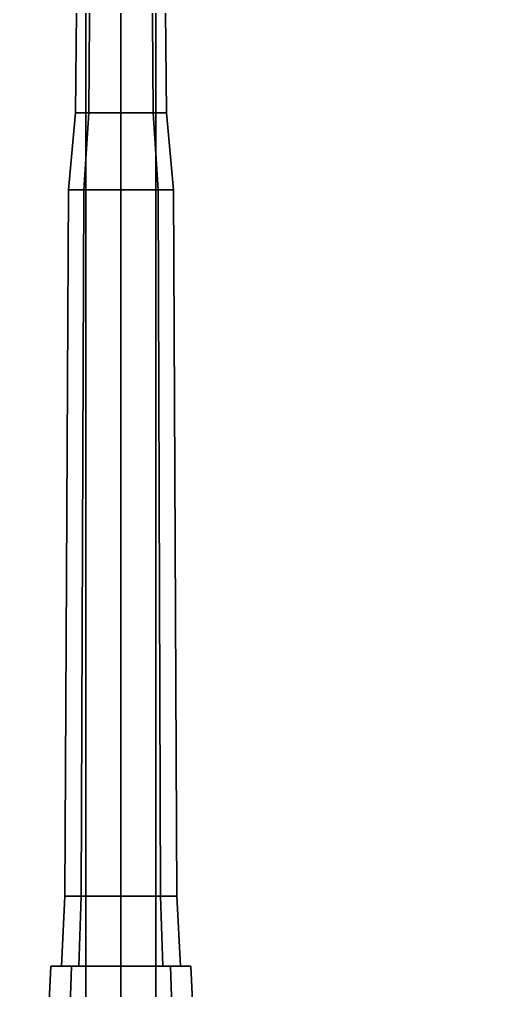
# Model space of a CAD drawing. Header units: millimetres. Extents: x -1.3 to 1.3, y -3.1 to 16.4.
# Drawn here: x -0.145 to 0.552, y 0.985 to 2.374 of the extents above; entities that cross this region are included whole.
import ezdxf

# ---------------------------------------------------------------- set-up
doc = ezdxf.new("R2010")
doc.units = ezdxf.units.MM
doc.layers.add('gun', color=1, linetype='Continuous')
doc.layers.add('sleeve', color=5, linetype='Continuous')

msp = doc.modelspace()

# ---------------------------------------------------------------- linework, layer by layer
for points in [[(-0.05, 0.9318, 1.7311), (-0.05, 2.73, 1.62), (-0.82, 2.771, 1.515), (-0.94, 0.95, 1.63)], [(0.94, 0.95, 1.63), (0.82, 2.771, 1.515), (0.05, 2.73, 1.62), (0.05, 0.9318, 1.7311)], [(0.05, 0.9318, 1.7311), (0.05, 2.73, 1.62), (-0.05, 2.73, 1.62), (-0.05, 0.9318, 1.7311)], [(0.82, 2.59, 0.45), (0.82, -2.5, 0.45), (-0.82, -2.5, 0.45), (-0.82, 2.59, 0.45)]]:
    msp.add_3dface(points)
at = {"layer": 'gun'}
for points in [[(-0.0389, 3.26, 2.5289), (-0.055, 3.26, 2.49), (-0.065, 2.24, 2.49), (-0.046, 2.24, 2.536)], [(-0.055, 3.26, 2.49), (-0.0389, 3.26, 2.4511), (-0.046, 2.24, 2.444), (-0.065, 2.24, 2.49)], [(0, 3.26, 2.545), (-0.0389, 3.26, 2.5289), (-0.046, 2.24, 2.536), (0, 2.24, 2.555)], [(-0.0389, 3.26, 2.4511), (0, 3.26, 2.435), (0, 2.24, 2.425), (-0.046, 2.24, 2.444)], [(0.0389, 3.26, 2.5289), (0, 3.26, 2.545), (0, 2.24, 2.555), (0.046, 2.24, 2.536)], [(0, 3.26, 2.435), (0.0389, 3.26, 2.4511), (0.046, 2.24, 2.444), (0, 2.24, 2.425)], [(0.055, 3.26, 2.49), (0.0389, 3.26, 2.5289), (0.046, 2.24, 2.536), (0.065, 2.24, 2.49)], [(0.0389, 3.26, 2.4511), (0.055, 3.26, 2.49), (0.065, 2.24, 2.49), (0.046, 2.24, 2.444)], [(-0.046, 2.24, 2.536), (-0.065, 2.24, 2.49), (-0.075, 2.13, 2.49), (-0.053, 2.13, 2.543)], [(-0.065, 2.24, 2.49), (-0.046, 2.24, 2.444), (-0.053, 2.13, 2.437), (-0.075, 2.13, 2.49)], [(0, 2.24, 2.555), (-0.046, 2.24, 2.536), (-0.053, 2.13, 2.543), (0, 2.13, 2.565)], [(-0.046, 2.24, 2.444), (0, 2.24, 2.425), (0, 2.13, 2.415), (-0.053, 2.13, 2.437)], [(0.046, 2.24, 2.536), (0, 2.24, 2.555), (0, 2.13, 2.565), (0.053, 2.13, 2.543)], [(0, 2.24, 2.425), (0.046, 2.24, 2.444), (0.053, 2.13, 2.437), (0, 2.13, 2.415)], [(0.065, 2.24, 2.49), (0.046, 2.24, 2.536), (0.053, 2.13, 2.543), (0.075, 2.13, 2.49)], [(0.046, 2.24, 2.444), (0.065, 2.24, 2.49), (0.075, 2.13, 2.49), (0.053, 2.13, 2.437)], [(-0.053, 2.13, 2.543), (-0.075, 2.13, 2.49), (-0.08, 1.12, 2.49), (-0.0566, 1.12, 2.5466)], [(-0.075, 2.13, 2.49), (-0.053, 2.13, 2.437), (-0.0566, 1.12, 2.4334), (-0.08, 1.12, 2.49)], [(0, 2.13, 2.565), (-0.053, 2.13, 2.543), (-0.0566, 1.12, 2.5466), (0, 1.12, 2.57)], [(-0.053, 2.13, 2.437), (0, 2.13, 2.415), (0, 1.12, 2.41), (-0.0566, 1.12, 2.4334)], [(0.053, 2.13, 2.543), (0, 2.13, 2.565), (0, 1.12, 2.57), (0.0566, 1.12, 2.5466)], [(0, 2.13, 2.415), (0.053, 2.13, 2.437), (0.0566, 1.12, 2.4334), (0, 1.12, 2.41)], [(0.075, 2.13, 2.49), (0.053, 2.13, 2.543), (0.0566, 1.12, 2.5466), (0.08, 1.12, 2.49)], [(0.053, 2.13, 2.437), (0.075, 2.13, 2.49), (0.08, 1.12, 2.49), (0.0566, 1.12, 2.4334)], [(-0.0566, 1.12, 2.5466), (-0.08, 1.12, 2.49), (-0.085, 1.02, 2.49), (-0.0601, 1.02, 2.5501)], [(-0.08, 1.12, 2.49), (-0.0566, 1.12, 2.4334), (-0.0601, 1.02, 2.4299), (-0.085, 1.02, 2.49)], [(0, 1.12, 2.57), (-0.0566, 1.12, 2.5466), (-0.0601, 1.02, 2.5501), (0, 1.02, 2.575)], [(-0.0566, 1.12, 2.4334), (0, 1.12, 2.41), (0, 1.02, 2.405), (-0.0601, 1.02, 2.4299)], [(0.0566, 1.12, 2.5466), (0, 1.12, 2.57), (0, 1.02, 2.575), (0.0601, 1.02, 2.5501)], [(0, 1.12, 2.41), (0.0566, 1.12, 2.4334), (0.0601, 1.02, 2.4299), (0, 1.02, 2.405)], [(0.08, 1.12, 2.49), (0.0566, 1.12, 2.5466), (0.0601, 1.02, 2.5501), (0.085, 1.02, 2.49)], [(0.0566, 1.12, 2.4334), (0.08, 1.12, 2.49), (0.085, 1.02, 2.49), (0.0601, 1.02, 2.4299)]]:
    msp.add_3dface(points, dxfattribs=at)
at = {"layer": 'sleeve'}
for points in [[(-0.0707, 1.02, 2.5607), (-0.1, 1.02, 2.49), (-0.12, 0.6, 2.49), (-0.0849, 0.6, 2.5749)], [(-0.1, 1.02, 2.49), (-0.0707, 1.02, 2.4193), (-0.0849, 0.6, 2.4051), (-0.12, 0.6, 2.49)], [(-0.0601, 1.02, 2.5501), (-0.085, 1.02, 2.49), (-0.1, 1.02, 2.49), (-0.0707, 1.02, 2.5607)], [(-0.085, 1.02, 2.49), (-0.0601, 1.02, 2.4299), (-0.0707, 1.02, 2.4193), (-0.1, 1.02, 2.49)], [(0, 1.02, 2.59), (-0.0707, 1.02, 2.5607), (-0.0849, 0.6, 2.5749), (0, 0.6, 2.61)], [(-0.0707, 1.02, 2.4193), (0, 1.02, 2.39), (0, 0.6, 2.37), (-0.0849, 0.6, 2.4051)], [(0, 1.02, 2.575), (-0.0601, 1.02, 2.5501), (-0.0707, 1.02, 2.5607), (0, 1.02, 2.59)], [(-0.0601, 1.02, 2.4299), (0, 1.02, 2.405), (0, 1.02, 2.39), (-0.0707, 1.02, 2.4193)], [(0.0707, 1.02, 2.5607), (0, 1.02, 2.59), (0, 0.6, 2.61), (0.0849, 0.6, 2.5749)], [(0, 1.02, 2.39), (0.0707, 1.02, 2.4193), (0.0849, 0.6, 2.4051), (0, 0.6, 2.37)], [(0, 1.02, 2.405), (0.0601, 1.02, 2.4299), (0.0707, 1.02, 2.4193), (0, 1.02, 2.39)], [(0.0601, 1.02, 2.5501), (0, 1.02, 2.575), (0, 1.02, 2.59), (0.0707, 1.02, 2.5607)], [(0.0601, 1.02, 2.4299), (0.085, 1.02, 2.49), (0.1, 1.02, 2.49), (0.0707, 1.02, 2.4193)], [(0.085, 1.02, 2.49), (0.0601, 1.02, 2.5501), (0.0707, 1.02, 2.5607), (0.1, 1.02, 2.49)], [(0.1, 1.02, 2.49), (0.0707, 1.02, 2.5607), (0.0849, 0.6, 2.5749), (0.12, 0.6, 2.49)], [(0.0707, 1.02, 2.4193), (0.1, 1.02, 2.49), (0.12, 0.6, 2.49), (0.0849, 0.6, 2.4051)]]:
    msp.add_3dface(points, dxfattribs=at)

doc.saveas('drawing.dxf')
